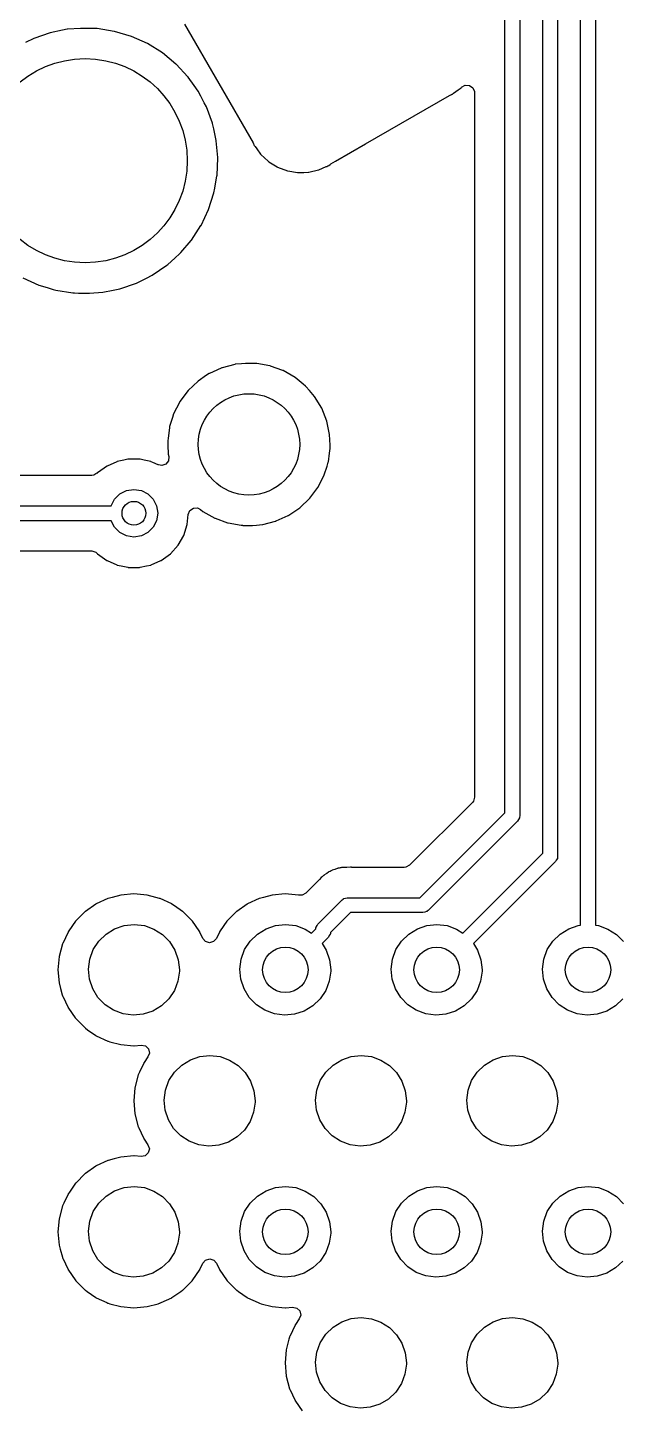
# Model space of a CAD drawing. Extents: x 189 to 319, y -167 to -61.
# Drawn here: x 240.79 to 250.68, y -129.33 to -106.14 of the extents above; entities that cross this region are included whole.
import ezdxf

# ---------------------------------------------------------------- set-up
doc = ezdxf.new("R2010")
doc.units = 0
doc.layers.add('BLACK', color=7, linetype='CONTINUOUS')

msp = doc.modelspace()

# ---------------------------------------------------------------- linework, layer by layer
at = {"layer": 'BLACK', "linetype": 'CONTINUOUS'}
for p, q in [((250.065, -121.218), (250.065, -83.2263)), ((250.315, -83.1745), (250.315, -121.218)), ((249.68, -85.0795), (249.68, -120.061)), ((249.43, -120.009), (249.43, -85.1313)), ((248.795, -119.328), (248.795, -87.0363)), ((249.045, -86.9845), (249.045, -119.38)), ((241.369, -106.189), (241.166, -106.23)), ((241.451, -106.172), (241.369, -106.189)), ((241.455, -106.172), (241.451, -106.172)), ((241.451, -106.172), (241.451, -106.172)), ((241.675, -106.157), (241.455, -106.172)), ((241.86, -106.157), (241.675, -106.157)), ((241.861, -106.157), (241.86, -106.157)), ((241.927, -106.16), (241.861, -106.157)), ((241.861, -106.157), (241.861, -106.157)), ((241.952, -106.161), (241.927, -106.16)), ((241.955, -106.162), (241.952, -106.161)), ((242.239, -106.207), (241.955, -106.162)), ((241.955, -106.162), (241.955, -106.162)), ((243.417, -106.084), (244.568, -108.077)), ((240.887, -106.326), (240.752, -106.393)), ((241.166, -106.23), (240.887, -106.326)), ((242.244, -106.207), (242.239, -106.207)), ((242.239, -106.207), (242.239, -106.207)), ((242.527, -106.292), (242.244, -106.207)), ((242.796, -106.413), (242.527, -106.292)), ((243.047, -106.568), (242.796, -106.413)), ((243.275, -106.756), (243.047, -106.568)), ((243.278, -106.759), (243.275, -106.756)), ((243.474, -106.969), (243.278, -106.759)), ((243.477, -106.972), (243.474, -106.969)), ((243.474, -106.969), (243.474, -106.969)), ((243.479, -106.975), (243.477, -106.972)), ((243.578, -107.114), (243.479, -106.975)), ((243.479, -106.975), (243.479, -106.975)), ((243.648, -107.213), (243.578, -107.114)), ((248.069, -107.147), (248.13, -107.111)), ((248.13, -107.111), (248.201, -107.114)), ((248.201, -107.114), (248.259, -107.155)), ((243.692, -107.297), (243.648, -107.213)), ((243.75, -107.407), (243.692, -107.297)), ((246.458, -108.096), (247.867, -107.282)), ((247.867, -107.282), (247.886, -107.273)), ((247.886, -107.273), (247.901, -107.268)), ((247.901, -107.268), (247.905, -107.266)), ((247.901, -107.268), (247.901, -107.268)), ((247.905, -107.266), (247.909, -107.264)), ((247.909, -107.264), (247.912, -107.262)), ((247.909, -107.264), (247.909, -107.264)), ((247.912, -107.262), (247.916, -107.26)), ((247.912, -107.262), (247.912, -107.262)), ((247.916, -107.26), (247.929, -107.25)), ((247.929, -107.25), (247.933, -107.247)), ((247.933, -107.247), (248.013, -107.19)), ((248.013, -107.19), (248.061, -107.155)), ((248.061, -107.155), (248.069, -107.147)), ((248.259, -107.155), (248.286, -107.22)), ((248.286, -107.22), (248.286, -107.233)), ((248.286, -107.233), (248.286, -119.065)), ((243.785, -107.474), (243.75, -107.407)), ((243.887, -107.751), (243.785, -107.474)), ((243.888, -107.755), (243.887, -107.751)), ((243.908, -107.845), (243.888, -107.755)), ((243.888, -107.755), (243.888, -107.755)), ((243.952, -108.039), (243.908, -107.845)), ((243.952, -108.043), (243.952, -108.039)), ((243.977, -108.323), (243.952, -108.043)), ((244.568, -108.077), (244.577, -108.096)), ((244.577, -108.096), (244.582, -108.11)), ((244.582, -108.11), (244.582, -108.11)), ((244.582, -108.11), (244.584, -108.115)), ((244.584, -108.115), (244.59, -108.126)), ((244.59, -108.126), (244.593, -108.13)), ((244.593, -108.13), (244.593, -108.13)), ((244.593, -108.13), (244.6, -108.138)), ((244.6, -108.138), (244.603, -108.143)), ((244.603, -108.143), (244.63, -108.181)), ((244.63, -108.181), (244.695, -108.271)), ((244.695, -108.271), (244.7, -108.275)), ((244.7, -108.275), (244.7, -108.275)), ((244.7, -108.275), (244.821, -108.389)), ((245.951, -108.389), (246.458, -108.096)), ((243.964, -108.62), (243.977, -108.338)), ((243.977, -108.333), (243.977, -108.323)), ((243.977, -108.338), (243.977, -108.333)), ((243.977, -108.338), (243.977, -108.338)), ((244.821, -108.389), (244.826, -108.393)), ((244.826, -108.393), (244.831, -108.396)), ((244.831, -108.396), (244.831, -108.396)), ((244.831, -108.396), (244.972, -108.484)), ((244.972, -108.484), (244.972, -108.484)), ((244.972, -108.484), (244.978, -108.488)), ((244.978, -108.488), (245.145, -108.551)), ((245.674, -108.533), (245.797, -108.478)), ((245.797, -108.478), (245.805, -108.474)), ((245.805, -108.474), (245.822, -108.468)), ((245.822, -108.468), (245.827, -108.466)), ((245.822, -108.468), (245.822, -108.468)), ((245.827, -108.466), (245.838, -108.46)), ((245.838, -108.46), (245.86, -108.443)), ((245.86, -108.443), (245.874, -108.433)), ((245.874, -108.433), (245.951, -108.389)), ((243.926, -108.838), (243.963, -108.632)), ((243.963, -108.632), (243.964, -108.628)), ((243.963, -108.632), (243.963, -108.632)), ((243.964, -108.628), (243.964, -108.62)), ((245.145, -108.551), (245.151, -108.552)), ((245.151, -108.552), (245.151, -108.552)), ((245.151, -108.552), (245.315, -108.579)), ((245.315, -108.579), (245.315, -108.579)), ((245.315, -108.579), (245.321, -108.58)), ((245.321, -108.58), (245.328, -108.579)), ((245.328, -108.579), (245.418, -108.577)), ((245.328, -108.579), (245.328, -108.579)), ((245.418, -108.577), (245.5, -108.574)), ((245.5, -108.574), (245.506, -108.572)), ((245.506, -108.572), (245.668, -108.535)), ((245.668, -108.535), (245.674, -108.533)), ((245.668, -108.535), (245.668, -108.535)), ((243.822, -109.2), (243.912, -108.919)), ((243.912, -108.919), (243.926, -108.838)), ((243.695, -109.467), (243.822, -109.2)), ((243.536, -109.711), (243.693, -109.47)), ((243.693, -109.47), (243.695, -109.467)), ((243.693, -109.47), (243.693, -109.47)), ((243.357, -109.922), (243.531, -109.718)), ((243.531, -109.718), (243.534, -109.715)), ((243.531, -109.718), (243.531, -109.718)), ((243.534, -109.715), (243.536, -109.711)), ((243.536, -109.711), (243.536, -109.711)), ((243.122, -110.136), (243.139, -110.12)), ((243.139, -110.12), (243.254, -110.017)), ((243.254, -110.017), (243.342, -109.939)), ((243.342, -109.939), (243.357, -109.922)), ((240.704, -110.347), (240.973, -110.468)), ((242.613, -110.434), (242.783, -110.349)), ((242.783, -110.349), (242.874, -110.304)), ((242.874, -110.304), (242.877, -110.302)), ((242.874, -110.304), (242.874, -110.304)), ((242.877, -110.302), (243.122, -110.136)), ((240.973, -110.468), (241.114, -110.51)), ((241.114, -110.51), (241.214, -110.54)), ((241.214, -110.54), (241.256, -110.553)), ((241.256, -110.553), (241.261, -110.553)), ((241.261, -110.553), (241.261, -110.553)), ((241.261, -110.553), (241.545, -110.598)), ((241.825, -110.603), (242.045, -110.588)), ((242.045, -110.588), (242.049, -110.588)), ((242.049, -110.588), (242.222, -110.553)), ((242.049, -110.588), (242.049, -110.588)), ((242.222, -110.553), (242.334, -110.53)), ((242.334, -110.53), (242.613, -110.434)), ((241.545, -110.598), (241.545, -110.598)), ((241.545, -110.598), (241.548, -110.599)), ((241.548, -110.599), (241.573, -110.6)), ((241.573, -110.6), (241.639, -110.603)), ((241.639, -110.603), (241.639, -110.603)), ((241.639, -110.603), (241.64, -110.603)), ((241.64, -110.603), (241.825, -110.603)), ((243.79, -111.982), (243.645, -112.08)), ((243.832, -111.954), (243.79, -111.982)), ((243.836, -111.951), (243.832, -111.954)), ((243.832, -111.954), (243.832, -111.954)), ((243.962, -111.895), (243.836, -111.951)), ((244.042, -111.858), (243.962, -111.895)), ((244.047, -111.856), (244.042, -111.858)), ((244.042, -111.858), (244.042, -111.858)), ((244.052, -111.855), (244.047, -111.856)), ((244.265, -111.8), (244.052, -111.855)), ((244.052, -111.855), (244.052, -111.855)), ((244.27, -111.798), (244.265, -111.8)), ((244.265, -111.8), (244.265, -111.8)), ((244.275, -111.798), (244.27, -111.798)), ((244.375, -111.789), (244.275, -111.798)), ((244.275, -111.798), (244.275, -111.798)), ((244.442, -111.784), (244.375, -111.789)), ((244.604, -111.784), (244.442, -111.784)), ((244.606, -111.784), (244.604, -111.784)), ((244.611, -111.784), (244.606, -111.784)), ((244.606, -111.784), (244.606, -111.784)), ((244.628, -111.785), (244.611, -111.784)), ((244.632, -111.786), (244.628, -111.785)), ((244.85, -111.825), (244.632, -111.786)), ((244.632, -111.786), (244.632, -111.786)), ((244.855, -111.826), (244.85, -111.825)), ((244.85, -111.825), (244.85, -111.825)), ((244.86, -111.828), (244.855, -111.826)), ((245.067, -111.903), (244.86, -111.828)), ((244.86, -111.828), (244.86, -111.828)), ((245.072, -111.905), (245.067, -111.903)), ((245.067, -111.903), (245.067, -111.903)), ((245.273, -112.019), (245.072, -111.905)), ((243.645, -112.08), (243.478, -112.239)), ((245.277, -112.022), (245.273, -112.019)), ((245.409, -112.13), (245.277, -112.022)), ((245.277, -112.022), (245.277, -112.022)), ((245.451, -112.165), (245.409, -112.13)), ((245.455, -112.169), (245.451, -112.165)), ((245.515, -112.239), (245.455, -112.169)), ((245.455, -112.169), (245.455, -112.169)), ((243.338, -112.429), (243.283, -112.537)), ((243.34, -112.424), (243.338, -112.429)), ((243.478, -112.239), (243.34, -112.424)), ((245.602, -112.339), (245.515, -112.239)), ((245.722, -112.537), (245.602, -112.339)), ((243.236, -112.63), (243.216, -112.693)), ((243.283, -112.537), (243.236, -112.63)), ((245.807, -112.751), (245.722, -112.537)), ((243.166, -112.859), (243.142, -113.042)), ((243.168, -112.85), (243.166, -112.859)), ((243.169, -112.845), (243.168, -112.85)), ((243.216, -112.693), (243.169, -112.845)), ((243.169, -112.845), (243.169, -112.845)), ((245.854, -112.977), (245.807, -112.751)), ((243.142, -113.042), (243.137, -113.079)), ((243.137, -113.079), (243.137, -113.084)), ((243.137, -113.084), (243.137, -113.084)), ((243.137, -113.084), (243.14, -113.158)), ((245.857, -113.066), (245.854, -112.977)), ((245.861, -113.157), (245.857, -113.066)), ((243.14, -113.158), (243.146, -113.309)), ((243.146, -113.309), (243.154, -113.347)), ((243.154, -113.347), (243.148, -113.417)), ((245.832, -113.436), (245.852, -113.291)), ((245.852, -113.291), (245.862, -113.213)), ((245.863, -113.207), (245.861, -113.157)), ((245.862, -113.213), (245.863, -113.207)), ((245.862, -113.213), (245.862, -113.213)), ((242.07, -113.54), (241.959, -113.621)), ((242.108, -113.513), (242.07, -113.54)), ((242.113, -113.509), (242.108, -113.513)), ((242.108, -113.513), (242.108, -113.513)), ((242.119, -113.506), (242.113, -113.509)), ((242.282, -113.434), (242.119, -113.506)), ((242.119, -113.506), (242.119, -113.506)), ((242.288, -113.431), (242.282, -113.434)), ((242.282, -113.434), (242.282, -113.434)), ((242.401, -113.407), (242.288, -113.431)), ((242.468, -113.393), (242.401, -113.407)), ((242.475, -113.391), (242.468, -113.393)), ((242.468, -113.393), (242.468, -113.393)), ((242.665, -113.391), (242.475, -113.391)), ((242.672, -113.393), (242.665, -113.391)), ((242.739, -113.407), (242.672, -113.393)), ((242.672, -113.393), (242.672, -113.393)), ((242.852, -113.431), (242.739, -113.407)), ((242.858, -113.434), (242.852, -113.431)), ((242.886, -113.446), (242.858, -113.434)), ((242.858, -113.434), (242.858, -113.434)), ((242.977, -113.487), (242.886, -113.446)), ((242.979, -113.488), (242.977, -113.487)), ((243.038, -113.498), (242.979, -113.488)), ((243.105, -113.474), (243.038, -113.498)), ((243.148, -113.417), (243.105, -113.474)), ((245.764, -113.656), (245.81, -113.509)), ((245.81, -113.509), (245.831, -113.441)), ((245.831, -113.441), (245.832, -113.436)), ((245.831, -113.441), (245.831, -113.441)), ((241.862, -113.666), (236.293, -113.666)), ((241.895, -113.662), (241.862, -113.666)), ((241.948, -113.629), (241.895, -113.662)), ((241.949, -113.63), (241.948, -113.629)), ((241.954, -113.626), (241.949, -113.63)), ((241.959, -113.621), (241.954, -113.626)), ((245.66, -113.862), (245.714, -113.754)), ((245.714, -113.754), (245.762, -113.661)), ((245.762, -113.661), (245.764, -113.656)), ((245.762, -113.661), (245.762, -113.661)), ((242.19, -114.175), (242.246, -114.065)), ((242.246, -114.065), (242.335, -113.976)), ((242.335, -113.976), (242.446, -113.92)), ((242.446, -113.92), (242.57, -113.9)), ((242.57, -113.9), (242.694, -113.92)), ((242.694, -113.92), (242.805, -113.976)), ((242.805, -113.976), (242.894, -114.065)), ((242.894, -114.065), (242.95, -114.176)), ((245.355, -114.206), (245.522, -114.047)), ((245.522, -114.047), (245.605, -113.935)), ((245.605, -113.935), (245.656, -113.866)), ((245.656, -113.866), (245.66, -113.862)), ((245.656, -113.866), (245.656, -113.866)), ((235.965, -114.175), (242.19, -114.175)), ((242.95, -114.176), (242.97, -114.3)), ((242.97, -114.3), (242.95, -114.424)), ((243.482, -114.319), (243.509, -114.253)), ((243.509, -114.253), (243.567, -114.212)), ((243.567, -114.212), (243.638, -114.21)), ((243.638, -114.21), (243.687, -114.234)), ((243.687, -114.234), (243.727, -114.268)), ((243.727, -114.268), (243.928, -114.382)), ((245.168, -114.332), (245.338, -114.218)), ((245.338, -114.218), (245.355, -114.206)), ((242.19, -114.425), (235.965, -114.425)), ((242.246, -114.535), (242.19, -114.425)), ((242.335, -114.624), (242.246, -114.535)), ((242.894, -114.535), (242.805, -114.624)), ((242.95, -114.424), (242.894, -114.535)), ((243.405, -114.672), (243.464, -114.49)), ((243.464, -114.49), (243.482, -114.319)), ((243.928, -114.382), (243.933, -114.383)), ((243.933, -114.383), (243.933, -114.383)), ((243.933, -114.383), (244.14, -114.459)), ((244.14, -114.459), (244.14, -114.459)), ((244.14, -114.459), (244.145, -114.46)), ((244.145, -114.46), (244.15, -114.461)), ((244.15, -114.461), (244.15, -114.461)), ((244.15, -114.461), (244.368, -114.501)), ((244.368, -114.501), (244.368, -114.501)), ((244.368, -114.501), (244.372, -114.501)), ((244.372, -114.501), (244.389, -114.502)), ((244.389, -114.502), (244.394, -114.502)), ((244.394, -114.502), (244.394, -114.502)), ((244.394, -114.502), (244.396, -114.503)), ((244.396, -114.503), (244.558, -114.503)), ((244.558, -114.503), (244.625, -114.497)), ((244.625, -114.497), (244.725, -114.488)), ((244.725, -114.488), (244.725, -114.488)), ((244.725, -114.488), (244.73, -114.488)), ((244.73, -114.488), (244.735, -114.487)), ((244.735, -114.487), (244.948, -114.431)), ((244.735, -114.487), (244.735, -114.487)), ((244.948, -114.431), (244.953, -114.43)), ((244.948, -114.431), (244.948, -114.431)), ((244.953, -114.43), (244.958, -114.428)), ((244.958, -114.428), (245.159, -114.337)), ((244.958, -114.428), (244.958, -114.428)), ((245.159, -114.337), (245.164, -114.335)), ((245.164, -114.335), (245.168, -114.332)), ((245.168, -114.332), (245.168, -114.332)), ((242.446, -114.68), (242.335, -114.624)), ((242.57, -114.7), (242.446, -114.68)), ((242.694, -114.68), (242.57, -114.7)), ((242.805, -114.624), (242.694, -114.68)), ((243.309, -114.837), (243.405, -114.672)), ((236.293, -114.933), (241.862, -114.933)), ((241.862, -114.933), (241.93, -114.954)), ((241.93, -114.954), (241.949, -114.97)), ((241.949, -114.97), (241.949, -114.97)), ((241.949, -114.97), (241.954, -114.974)), ((241.954, -114.974), (241.959, -114.979)), ((241.959, -114.979), (242.113, -115.091)), ((243.027, -115.091), (243.181, -114.979)), ((243.181, -114.979), (243.309, -114.837)), ((242.113, -115.091), (242.119, -115.094)), ((242.119, -115.094), (242.119, -115.094)), ((242.119, -115.094), (242.282, -115.166)), ((242.282, -115.166), (242.288, -115.169)), ((242.288, -115.169), (242.358, -115.184)), ((242.358, -115.184), (242.468, -115.207)), ((242.468, -115.207), (242.468, -115.207)), ((242.468, -115.207), (242.475, -115.209)), ((242.475, -115.209), (242.665, -115.209)), ((242.665, -115.209), (242.672, -115.207)), ((242.672, -115.207), (242.782, -115.184)), ((242.672, -115.207), (242.672, -115.207)), ((242.782, -115.184), (242.852, -115.169)), ((242.852, -115.169), (242.858, -115.166)), ((242.858, -115.166), (243.021, -115.094)), ((243.021, -115.094), (243.027, -115.091)), ((243.021, -115.094), (243.021, -115.094)), ((248.25, -119.155), (247.195, -120.209)), ((248.266, -119.134), (248.25, -119.155)), ((248.286, -119.065), (248.266, -119.134)), ((247.369, -120.755), (248.795, -119.328)), ((249.042, -119.407), (249.041, -119.409)), ((249.045, -119.38), (249.042, -119.402)), ((249.042, -119.402), (249.042, -119.407)), ((249.008, -119.468), (247.509, -120.968)), ((249.023, -119.441), (249.008, -119.468)), ((249.04, -119.416), (249.023, -119.441)), ((249.041, -119.409), (249.04, -119.416)), ((248.091, -121.349), (249.43, -120.009)), ((249.675, -120.097), (249.658, -120.122)), ((249.676, -120.09), (249.675, -120.097)), ((249.677, -120.088), (249.676, -120.09)), ((249.68, -120.061), (249.677, -120.083)), ((249.677, -120.083), (249.677, -120.088)), ((245.836, -120.325), (245.807, -120.346)), ((245.843, -120.32), (245.836, -120.325)), ((245.836, -120.325), (245.836, -120.325)), ((245.862, -120.313), (245.843, -120.32)), ((245.879, -120.304), (245.862, -120.313)), ((245.89, -120.298), (245.879, -120.304)), ((245.897, -120.293), (245.89, -120.298)), ((245.939, -120.281), (245.897, -120.293)), ((245.951, -120.277), (245.939, -120.281)), ((245.984, -120.264), (245.951, -120.277)), ((245.992, -120.261), (245.984, -120.264)), ((245.984, -120.264), (245.984, -120.264)), ((246.012, -120.259), (245.992, -120.261)), ((246.031, -120.254), (246.012, -120.259)), ((246.043, -120.251), (246.031, -120.254)), ((246.051, -120.249), (246.043, -120.251)), ((246.043, -120.251), (246.043, -120.251)), ((246.095, -120.247), (246.051, -120.249)), ((246.107, -120.247), (246.095, -120.247)), ((246.111, -120.246), (246.107, -120.247)), ((246.139, -120.246), (246.111, -120.246)), ((246.142, -120.246), (246.139, -120.246)), ((246.203, -120.244), (246.142, -120.246)), ((246.211, -120.244), (246.203, -120.244)), ((246.203, -120.244), (246.203, -120.244)), ((246.218, -120.245), (246.211, -120.244)), ((246.229, -120.246), (246.218, -120.245)), ((247.106, -120.246), (246.229, -120.246)), ((247.133, -120.243), (247.106, -120.246)), ((247.195, -120.209), (247.133, -120.243)), ((249.643, -120.149), (248.268, -121.525)), ((249.658, -120.122), (249.643, -120.149)), ((245.677, -120.457), (245.456, -120.678)), ((245.685, -120.448), (245.677, -120.457)), ((245.713, -120.414), (245.685, -120.448)), ((245.73, -120.402), (245.713, -120.414)), ((245.745, -120.389), (245.73, -120.402)), ((245.754, -120.381), (245.745, -120.389)), ((245.759, -120.375), (245.754, -120.381)), ((245.797, -120.352), (245.759, -120.375)), ((245.807, -120.346), (245.797, -120.352)), ((242.129, -120.77), (241.937, -120.859)), ((242.134, -120.768), (242.129, -120.77)), ((242.129, -120.77), (242.129, -120.77)), ((242.139, -120.766), (242.134, -120.768)), ((242.205, -120.749), (242.139, -120.766)), ((242.139, -120.766), (242.139, -120.766)), ((242.349, -120.71), (242.205, -120.749)), ((242.57, -120.691), (242.349, -120.71)), ((242.791, -120.71), (242.57, -120.691)), ((242.935, -120.749), (242.791, -120.71)), ((243.001, -120.766), (242.935, -120.749)), ((243.006, -120.768), (243.001, -120.766)), ((243.001, -120.766), (243.001, -120.766)), ((243.011, -120.77), (243.006, -120.768)), ((243.203, -120.859), (243.011, -120.77)), ((243.011, -120.77), (243.011, -120.77)), ((244.669, -120.77), (244.477, -120.859)), ((244.674, -120.768), (244.669, -120.77)), ((244.669, -120.77), (244.669, -120.77)), ((244.679, -120.766), (244.674, -120.768)), ((244.745, -120.749), (244.679, -120.766)), ((244.679, -120.766), (244.679, -120.766)), ((244.889, -120.71), (244.745, -120.749)), ((245.11, -120.691), (244.889, -120.71)), ((245.331, -120.71), (245.11, -120.691)), ((245.337, -120.711), (245.331, -120.71)), ((245.342, -120.712), (245.337, -120.711)), ((245.394, -120.712), (245.342, -120.711)), ((245.342, -120.711), (245.342, -120.712)), ((245.456, -120.678), (245.394, -120.712)), ((245.657, -121.197), (246.062, -120.791)), ((246.062, -120.791), (246.08, -120.778)), ((246.08, -120.778), (246.083, -120.774)), ((246.083, -120.774), (246.086, -120.774)), ((246.086, -120.774), (246.091, -120.77)), ((246.091, -120.77), (246.121, -120.763)), ((246.121, -120.763), (246.15, -120.755)), ((246.15, -120.755), (247.369, -120.755)), ((241.75, -120.989), (241.593, -121.146)), ((241.755, -120.986), (241.75, -120.989)), ((241.928, -120.865), (241.755, -120.986)), ((241.755, -120.986), (241.755, -120.986)), ((241.932, -120.862), (241.928, -120.865)), ((241.928, -120.865), (241.928, -120.865)), ((241.937, -120.859), (241.932, -120.862)), ((241.937, -120.859), (241.937, -120.859)), ((243.208, -120.862), (243.203, -120.859)), ((243.203, -120.859), (243.203, -120.859)), ((243.251, -120.892), (243.208, -120.862)), ((243.385, -120.986), (243.251, -120.892)), ((243.39, -120.989), (243.385, -120.986)), ((243.385, -120.986), (243.385, -120.986)), ((243.547, -121.146), (243.39, -120.989)), ((244.29, -120.989), (244.133, -121.146)), ((244.295, -120.986), (244.29, -120.989)), ((244.468, -120.865), (244.295, -120.986)), ((244.295, -120.986), (244.295, -120.986)), ((244.472, -120.862), (244.468, -120.865)), ((244.468, -120.865), (244.468, -120.865)), ((244.477, -120.859), (244.472, -120.862)), ((244.477, -120.859), (244.477, -120.859)), ((246.202, -121.005), (245.869, -121.338)), ((247.42, -121.005), (246.202, -121.005)), ((247.45, -120.996), (247.42, -121.005)), ((247.48, -120.989), (247.45, -120.996)), ((247.485, -120.985), (247.48, -120.989)), ((247.488, -120.985), (247.485, -120.985)), ((247.491, -120.981), (247.488, -120.985)), ((247.509, -120.968), (247.491, -120.981)), ((241.59, -121.151), (241.477, -121.312)), ((241.593, -121.146), (241.59, -121.151)), ((241.59, -121.151), (241.59, -121.151)), ((242.246, -121.277), (242.406, -121.222)), ((242.406, -121.222), (242.575, -121.204)), ((242.575, -121.204), (242.744, -121.224)), ((242.744, -121.224), (242.904, -121.281)), ((243.55, -121.151), (243.547, -121.146)), ((243.663, -121.312), (243.55, -121.151)), ((243.55, -121.151), (243.55, -121.151)), ((244.13, -121.151), (244.017, -121.312)), ((244.133, -121.146), (244.13, -121.151)), ((244.13, -121.151), (244.13, -121.151)), ((244.786, -121.277), (244.946, -121.222)), ((244.946, -121.222), (245.115, -121.204)), ((245.115, -121.204), (245.284, -121.224)), ((245.284, -121.224), (245.444, -121.281)), ((245.623, -121.258), (245.624, -121.256)), ((245.623, -121.263), (245.623, -121.258)), ((245.624, -121.256), (245.625, -121.249)), ((245.625, -121.249), (245.642, -121.224)), ((245.642, -121.224), (245.657, -121.197)), ((247.326, -121.277), (247.486, -121.222)), ((247.486, -121.222), (247.655, -121.204)), ((247.655, -121.204), (247.824, -121.224)), ((247.824, -121.224), (247.984, -121.281)), ((249.866, -121.277), (250.026, -121.222)), ((250.026, -121.222), (250.065, -121.218)), ((250.315, -121.218), (250.364, -121.224)), ((250.364, -121.224), (250.524, -121.281)), ((241.463, -121.333), (241.375, -121.523)), ((241.466, -121.328), (241.463, -121.333)), ((241.463, -121.333), (241.463, -121.333)), ((241.477, -121.312), (241.466, -121.328)), ((241.887, -121.627), (241.979, -121.484)), ((241.979, -121.484), (242.101, -121.366)), ((242.101, -121.366), (242.246, -121.277)), ((242.904, -121.281), (243.047, -121.372)), ((243.047, -121.372), (243.167, -121.493)), ((243.167, -121.493), (243.257, -121.637)), ((243.674, -121.328), (243.663, -121.312)), ((243.677, -121.333), (243.674, -121.328)), ((243.726, -121.438), (243.677, -121.333)), ((243.677, -121.333), (243.677, -121.333)), ((243.771, -121.491), (243.726, -121.438)), ((243.839, -121.511), (243.771, -121.491)), ((243.907, -121.492), (243.839, -121.511)), ((243.954, -121.438), (243.907, -121.492)), ((244.003, -121.333), (243.954, -121.438)), ((244.006, -121.328), (244.003, -121.333)), ((244.003, -121.333), (244.003, -121.333)), ((244.017, -121.312), (244.006, -121.328)), ((244.427, -121.627), (244.519, -121.484)), ((244.519, -121.484), (244.641, -121.366)), ((244.641, -121.366), (244.786, -121.277)), ((245.444, -121.281), (245.551, -121.349)), ((245.551, -121.349), (245.621, -121.278)), ((245.621, -121.278), (245.623, -121.263)), ((245.833, -121.419), (245.728, -121.525)), ((245.848, -121.392), (245.833, -121.419)), ((245.865, -121.367), (245.848, -121.392)), ((245.866, -121.36), (245.865, -121.367)), ((245.867, -121.358), (245.866, -121.36)), ((245.869, -121.338), (245.867, -121.353)), ((245.867, -121.353), (245.867, -121.358)), ((246.967, -121.627), (247.059, -121.484)), ((247.059, -121.484), (247.181, -121.366)), ((247.181, -121.366), (247.326, -121.277)), ((247.984, -121.281), (248.091, -121.349)), ((249.507, -121.627), (249.599, -121.484)), ((249.599, -121.484), (249.721, -121.366)), ((249.721, -121.366), (249.866, -121.277)), ((250.524, -121.281), (250.667, -121.372)), ((250.667, -121.372), (250.787, -121.493)), ((241.372, -121.53), (241.314, -121.745)), ((241.375, -121.523), (241.372, -121.53)), ((241.829, -121.787), (241.887, -121.627)), ((243.257, -121.637), (243.313, -121.797)), ((244.369, -121.787), (244.427, -121.627)), ((245.728, -121.525), (245.797, -121.637)), ((245.797, -121.637), (245.853, -121.797)), ((246.909, -121.787), (246.967, -121.627)), ((248.268, -121.525), (248.337, -121.637)), ((248.337, -121.637), (248.393, -121.797)), ((249.449, -121.787), (249.507, -121.627)), ((241.314, -121.745), (241.295, -121.966)), ((241.808, -121.955), (241.829, -121.787)), ((241.825, -122.124), (241.808, -121.955)), ((243.313, -121.797), (243.332, -121.966)), ((244.348, -121.955), (244.369, -121.787)), ((244.365, -122.124), (244.348, -121.955)), ((245.853, -121.797), (245.872, -121.966)), ((246.888, -121.955), (246.909, -121.787)), ((246.905, -122.124), (246.888, -121.955)), ((248.393, -121.797), (248.412, -121.966)), ((249.428, -121.955), (249.449, -121.787)), ((249.445, -122.124), (249.428, -121.955)), ((241.295, -121.966), (241.314, -122.187)), ((241.314, -122.187), (241.339, -122.281)), ((241.878, -122.286), (241.825, -122.124)), ((243.308, -122.156), (243.248, -122.314)), ((243.332, -121.987), (243.308, -122.156)), ((243.332, -121.966), (243.332, -121.987)), ((244.418, -122.286), (244.365, -122.124)), ((245.848, -122.156), (245.788, -122.314)), ((245.872, -121.987), (245.848, -122.156)), ((245.872, -121.966), (245.872, -121.987)), ((246.958, -122.286), (246.905, -122.124)), ((248.388, -122.156), (248.328, -122.314)), ((248.412, -121.987), (248.388, -122.156)), ((248.412, -121.966), (248.412, -121.987)), ((249.498, -122.286), (249.445, -122.124)), ((241.339, -122.281), (241.367, -122.385)), ((241.367, -122.385), (241.372, -122.402)), ((241.372, -122.402), (241.374, -122.407)), ((241.374, -122.407), (241.374, -122.407)), ((241.374, -122.407), (241.463, -122.599)), ((241.966, -122.431), (241.878, -122.286)), ((243.248, -122.314), (243.154, -122.456)), ((244.506, -122.431), (244.418, -122.286)), ((245.788, -122.314), (245.694, -122.456)), ((247.046, -122.431), (246.958, -122.286)), ((248.328, -122.314), (248.234, -122.456)), ((249.586, -122.431), (249.498, -122.286)), ((241.463, -122.599), (241.463, -122.599)), ((241.463, -122.599), (241.466, -122.604)), ((241.466, -122.604), (241.469, -122.608)), ((241.469, -122.608), (241.469, -122.608)), ((241.469, -122.608), (241.582, -122.771)), ((242.084, -122.553), (241.966, -122.431)), ((242.226, -122.646), (242.084, -122.553)), ((242.386, -122.705), (242.226, -122.646)), ((243.031, -122.573), (242.885, -122.66)), ((243.154, -122.456), (243.031, -122.573)), ((244.624, -122.553), (244.506, -122.431)), ((244.766, -122.646), (244.624, -122.553)), ((244.926, -122.705), (244.766, -122.646)), ((245.571, -122.573), (245.425, -122.66)), ((245.694, -122.456), (245.571, -122.573)), ((247.164, -122.553), (247.046, -122.431)), ((247.306, -122.646), (247.164, -122.553)), ((247.466, -122.705), (247.306, -122.646)), ((248.111, -122.573), (247.965, -122.66)), ((248.234, -122.456), (248.111, -122.573)), ((249.704, -122.553), (249.586, -122.431)), ((249.846, -122.646), (249.704, -122.553)), ((250.006, -122.705), (249.846, -122.646)), ((250.651, -122.573), (250.505, -122.66)), ((250.774, -122.456), (250.651, -122.573)), ((241.582, -122.771), (241.593, -122.786)), ((241.593, -122.786), (241.75, -122.943)), ((242.554, -122.728), (242.386, -122.705)), ((242.723, -122.712), (242.554, -122.728)), ((242.885, -122.66), (242.723, -122.712)), ((245.094, -122.728), (244.926, -122.705)), ((245.263, -122.712), (245.094, -122.728)), ((245.425, -122.66), (245.263, -122.712)), ((247.634, -122.728), (247.466, -122.705)), ((247.803, -122.712), (247.634, -122.728)), ((247.965, -122.66), (247.803, -122.712)), ((250.174, -122.728), (250.006, -122.705)), ((250.343, -122.712), (250.174, -122.728)), ((250.505, -122.66), (250.343, -122.712)), ((241.75, -122.943), (241.755, -122.946)), ((241.755, -122.946), (241.755, -122.946)), ((241.755, -122.946), (241.792, -122.972)), ((241.792, -122.972), (241.932, -123.071)), ((241.932, -123.071), (241.937, -123.073)), ((241.937, -123.073), (241.937, -123.073)), ((241.937, -123.073), (242.129, -123.162)), ((242.129, -123.162), (242.134, -123.164)), ((242.134, -123.164), (242.139, -123.166)), ((242.139, -123.166), (242.139, -123.166)), ((242.139, -123.166), (242.165, -123.173)), ((242.165, -123.173), (242.349, -123.222)), ((242.349, -123.222), (242.57, -123.241)), ((242.57, -123.241), (242.575, -123.241)), ((242.575, -123.241), (242.691, -123.231)), ((242.691, -123.231), (242.761, -123.245)), ((242.761, -123.245), (242.812, -123.294)), ((242.812, -123.294), (242.828, -123.363)), ((242.733, -123.533), (242.662, -123.686)), ((242.736, -123.528), (242.733, -123.533)), ((242.733, -123.533), (242.733, -123.533)), ((242.739, -123.524), (242.736, -123.528)), ((242.805, -123.429), (242.739, -123.524)), ((242.739, -123.524), (242.739, -123.524)), ((242.828, -123.363), (242.805, -123.429)), ((243.249, -123.684), (243.371, -123.566)), ((243.371, -123.566), (243.516, -123.477)), ((243.516, -123.477), (243.676, -123.422)), ((243.676, -123.422), (243.845, -123.404)), ((243.845, -123.404), (244.014, -123.424)), ((244.014, -123.424), (244.174, -123.481)), ((244.174, -123.481), (244.317, -123.572)), ((244.317, -123.572), (244.437, -123.693)), ((245.789, -123.684), (245.911, -123.566)), ((245.911, -123.566), (246.056, -123.477)), ((246.056, -123.477), (246.216, -123.422)), ((246.216, -123.422), (246.385, -123.404)), ((246.385, -123.404), (246.554, -123.424)), ((246.554, -123.424), (246.714, -123.481)), ((246.714, -123.481), (246.857, -123.572)), ((246.857, -123.572), (246.977, -123.693)), ((248.329, -123.684), (248.451, -123.566)), ((248.451, -123.566), (248.596, -123.477)), ((248.596, -123.477), (248.756, -123.422)), ((248.756, -123.422), (248.925, -123.404)), ((248.925, -123.404), (249.094, -123.424)), ((249.094, -123.424), (249.254, -123.481)), ((249.254, -123.481), (249.397, -123.572)), ((249.397, -123.572), (249.517, -123.693)), ((242.642, -123.73), (242.584, -123.945)), ((242.662, -123.686), (242.642, -123.73)), ((243.157, -123.827), (243.249, -123.684)), ((244.437, -123.693), (244.527, -123.837)), ((245.697, -123.827), (245.789, -123.684)), ((246.977, -123.693), (247.067, -123.837)), ((248.237, -123.827), (248.329, -123.684)), ((249.517, -123.693), (249.607, -123.837)), ((242.584, -123.945), (242.565, -124.166)), ((243.078, -124.155), (243.099, -123.987)), ((243.099, -123.987), (243.157, -123.827)), ((244.527, -123.837), (244.583, -123.997)), ((244.583, -123.997), (244.602, -124.166)), ((245.618, -124.155), (245.639, -123.987)), ((245.639, -123.987), (245.697, -123.827)), ((247.067, -123.837), (247.123, -123.997)), ((247.123, -123.997), (247.142, -124.166)), ((248.158, -124.155), (248.179, -123.987)), ((248.179, -123.987), (248.237, -123.827)), ((249.607, -123.837), (249.663, -123.997)), ((249.663, -123.997), (249.682, -124.166)), ((242.565, -124.166), (242.584, -124.387)), ((243.095, -124.324), (243.078, -124.155)), ((244.602, -124.187), (244.578, -124.356)), ((244.602, -124.166), (244.602, -124.187)), ((245.635, -124.324), (245.618, -124.155)), ((247.142, -124.187), (247.118, -124.356)), ((247.142, -124.166), (247.142, -124.187)), ((248.175, -124.324), (248.158, -124.155)), ((249.682, -124.187), (249.658, -124.356)), ((249.682, -124.166), (249.682, -124.187)), ((242.584, -124.387), (242.642, -124.602)), ((243.148, -124.486), (243.095, -124.324)), ((243.236, -124.631), (243.148, -124.486)), ((244.578, -124.356), (244.518, -124.514)), ((245.688, -124.486), (245.635, -124.324)), ((245.776, -124.631), (245.688, -124.486)), ((247.118, -124.356), (247.058, -124.514)), ((248.228, -124.486), (248.175, -124.324)), ((248.316, -124.631), (248.228, -124.486)), ((249.658, -124.356), (249.598, -124.514)), ((242.642, -124.602), (242.644, -124.607)), ((242.644, -124.607), (242.644, -124.607)), ((242.644, -124.607), (242.733, -124.799)), ((243.354, -124.753), (243.236, -124.631)), ((244.424, -124.656), (244.301, -124.773)), ((244.518, -124.514), (244.424, -124.656)), ((245.894, -124.753), (245.776, -124.631)), ((246.964, -124.656), (246.841, -124.773)), ((247.058, -124.514), (246.964, -124.656)), ((248.434, -124.753), (248.316, -124.631)), ((249.504, -124.656), (249.381, -124.773)), ((249.598, -124.514), (249.504, -124.656)), ((242.733, -124.799), (242.733, -124.799)), ((242.733, -124.799), (242.736, -124.804)), ((242.736, -124.804), (242.739, -124.808)), ((242.739, -124.808), (242.739, -124.808)), ((242.739, -124.808), (242.805, -124.903)), ((242.805, -124.903), (242.828, -124.971)), ((242.828, -124.971), (242.811, -125.04)), ((243.496, -124.846), (243.354, -124.753)), ((243.656, -124.905), (243.496, -124.846)), ((243.824, -124.928), (243.656, -124.905)), ((243.993, -124.912), (243.824, -124.928)), ((244.155, -124.86), (243.993, -124.912)), ((244.301, -124.773), (244.155, -124.86)), ((246.036, -124.846), (245.894, -124.753)), ((246.196, -124.905), (246.036, -124.846)), ((246.364, -124.928), (246.196, -124.905)), ((246.533, -124.912), (246.364, -124.928)), ((246.695, -124.86), (246.533, -124.912)), ((246.841, -124.773), (246.695, -124.86)), ((248.576, -124.846), (248.434, -124.753)), ((248.736, -124.905), (248.576, -124.846)), ((248.904, -124.928), (248.736, -124.905)), ((249.073, -124.912), (248.904, -124.928)), ((249.235, -124.86), (249.073, -124.912)), ((249.381, -124.773), (249.235, -124.86)), ((242.129, -125.17), (241.937, -125.259)), ((242.134, -125.168), (242.129, -125.17)), ((242.129, -125.17), (242.129, -125.17)), ((242.139, -125.166), (242.134, -125.168)), ((242.239, -125.139), (242.139, -125.166)), ((242.139, -125.166), (242.139, -125.166)), ((242.349, -125.11), (242.239, -125.139)), ((242.57, -125.091), (242.349, -125.11)), ((242.575, -125.091), (242.57, -125.091)), ((242.691, -125.101), (242.575, -125.091)), ((242.759, -125.088), (242.691, -125.101)), ((242.811, -125.04), (242.759, -125.088)), ((241.75, -125.389), (241.593, -125.546)), ((241.755, -125.386), (241.75, -125.389)), ((241.928, -125.265), (241.755, -125.386)), ((241.755, -125.386), (241.755, -125.386)), ((241.932, -125.262), (241.928, -125.265)), ((241.928, -125.265), (241.928, -125.265)), ((241.937, -125.259), (241.932, -125.262)), ((241.937, -125.259), (241.937, -125.259)), ((241.59, -125.551), (241.475, -125.715)), ((241.593, -125.546), (241.59, -125.551)), ((241.59, -125.551), (241.59, -125.551)), ((242.246, -125.677), (242.406, -125.622)), ((242.406, -125.622), (242.575, -125.604)), ((242.575, -125.604), (242.744, -125.624)), ((242.744, -125.624), (242.904, -125.681)), ((244.786, -125.677), (244.946, -125.622)), ((244.946, -125.622), (245.115, -125.604)), ((245.115, -125.604), (245.284, -125.624)), ((245.284, -125.624), (245.444, -125.681)), ((247.326, -125.677), (247.486, -125.622)), ((247.486, -125.622), (247.655, -125.604)), ((247.655, -125.604), (247.824, -125.624)), ((247.824, -125.624), (247.984, -125.681)), ((249.866, -125.677), (250.026, -125.622)), ((250.026, -125.622), (250.195, -125.604)), ((250.195, -125.604), (250.364, -125.624)), ((250.364, -125.624), (250.524, -125.681)), ((241.394, -125.882), (241.372, -125.93)), ((241.463, -125.733), (241.394, -125.882)), ((241.466, -125.728), (241.463, -125.733)), ((241.463, -125.733), (241.463, -125.733)), ((241.475, -125.715), (241.466, -125.728)), ((241.887, -126.027), (241.979, -125.884)), ((241.979, -125.884), (242.101, -125.766)), ((242.101, -125.766), (242.246, -125.677)), ((242.904, -125.681), (243.047, -125.772)), ((243.047, -125.772), (243.167, -125.893)), ((243.167, -125.893), (243.257, -126.037)), ((244.427, -126.027), (244.519, -125.884)), ((244.519, -125.884), (244.641, -125.766)), ((244.641, -125.766), (244.786, -125.677)), ((245.444, -125.681), (245.587, -125.772)), ((245.587, -125.772), (245.707, -125.893)), ((245.707, -125.893), (245.797, -126.037)), ((246.967, -126.027), (247.059, -125.884)), ((247.059, -125.884), (247.181, -125.766)), ((247.181, -125.766), (247.326, -125.677)), ((247.984, -125.681), (248.127, -125.772)), ((248.127, -125.772), (248.247, -125.893)), ((248.247, -125.893), (248.337, -126.037)), ((249.507, -126.027), (249.599, -125.884)), ((249.599, -125.884), (249.721, -125.766)), ((249.721, -125.766), (249.866, -125.677)), ((250.524, -125.681), (250.667, -125.772)), ((250.667, -125.772), (250.787, -125.893)), ((241.372, -125.93), (241.314, -126.145)), ((241.829, -126.187), (241.887, -126.027)), ((243.257, -126.037), (243.313, -126.197)), ((244.369, -126.187), (244.427, -126.027)), ((245.797, -126.037), (245.853, -126.197)), ((246.909, -126.187), (246.967, -126.027)), ((248.337, -126.037), (248.393, -126.197)), ((249.449, -126.187), (249.507, -126.027)), ((241.314, -126.145), (241.295, -126.366)), ((241.808, -126.355), (241.829, -126.187)), ((241.825, -126.524), (241.808, -126.355)), ((243.313, -126.197), (243.332, -126.366)), ((244.348, -126.355), (244.369, -126.187)), ((244.365, -126.524), (244.348, -126.355)), ((245.853, -126.197), (245.872, -126.366)), ((246.888, -126.355), (246.909, -126.187)), ((246.905, -126.524), (246.888, -126.355)), ((248.393, -126.197), (248.412, -126.366)), ((249.428, -126.355), (249.449, -126.187)), ((249.445, -126.524), (249.428, -126.355)), ((241.295, -126.366), (241.314, -126.587)), ((241.314, -126.587), (241.332, -126.655)), ((241.878, -126.686), (241.825, -126.524)), ((243.308, -126.556), (243.248, -126.714)), ((243.332, -126.387), (243.308, -126.556)), ((243.332, -126.366), (243.332, -126.387)), ((244.418, -126.686), (244.365, -126.524)), ((245.848, -126.556), (245.788, -126.714)), ((245.872, -126.387), (245.848, -126.556)), ((245.872, -126.366), (245.872, -126.387)), ((246.958, -126.686), (246.905, -126.524)), ((248.388, -126.556), (248.328, -126.714)), ((248.412, -126.387), (248.388, -126.556)), ((248.412, -126.366), (248.412, -126.387)), ((249.498, -126.686), (249.445, -126.524)), ((241.332, -126.655), (241.369, -126.794)), ((241.369, -126.794), (241.372, -126.802)), ((241.372, -126.802), (241.374, -126.807)), ((241.374, -126.807), (241.374, -126.807)), ((241.374, -126.807), (241.463, -126.999)), ((241.966, -126.831), (241.878, -126.686)), ((243.248, -126.714), (243.154, -126.856)), ((243.773, -126.84), (243.841, -126.821)), ((243.841, -126.821), (243.909, -126.841)), ((244.506, -126.831), (244.418, -126.686)), ((245.788, -126.714), (245.694, -126.856)), ((247.046, -126.831), (246.958, -126.686)), ((248.328, -126.714), (248.234, -126.856)), ((249.586, -126.831), (249.498, -126.686)), ((241.463, -126.999), (241.463, -126.999)), ((241.463, -126.999), (241.466, -127.004)), ((241.466, -127.004), (241.469, -127.008)), ((241.469, -127.008), (241.469, -127.008)), ((241.469, -127.008), (241.584, -127.173)), ((242.084, -126.953), (241.966, -126.831)), ((242.226, -127.046), (242.084, -126.953)), ((242.386, -127.105), (242.226, -127.046)), ((243.031, -126.973), (242.885, -127.06)), ((243.154, -126.856), (243.031, -126.973)), ((243.556, -127.173), (243.671, -127.008)), ((243.671, -127.008), (243.674, -127.004)), ((243.671, -127.008), (243.671, -127.008)), ((243.674, -127.004), (243.677, -126.999)), ((243.677, -126.999), (243.726, -126.894)), ((243.677, -126.999), (243.677, -126.999)), ((243.726, -126.894), (243.773, -126.84)), ((243.909, -126.841), (243.954, -126.894)), ((243.954, -126.894), (244.003, -126.999)), ((244.003, -126.999), (244.003, -126.999)), ((244.003, -126.999), (244.006, -127.004)), ((244.006, -127.004), (244.009, -127.008)), ((244.009, -127.008), (244.009, -127.008)), ((244.009, -127.008), (244.124, -127.173)), ((244.624, -126.953), (244.506, -126.831)), ((244.766, -127.046), (244.624, -126.953)), ((244.926, -127.105), (244.766, -127.046)), ((245.571, -126.973), (245.425, -127.06)), ((245.694, -126.856), (245.571, -126.973)), ((247.164, -126.953), (247.046, -126.831)), ((247.306, -127.046), (247.164, -126.953)), ((247.466, -127.105), (247.306, -127.046)), ((248.111, -126.973), (247.965, -127.06)), ((248.234, -126.856), (248.111, -126.973)), ((249.704, -126.953), (249.586, -126.831)), ((249.846, -127.046), (249.704, -126.953)), ((250.006, -127.105), (249.846, -127.046)), ((250.651, -126.973), (250.505, -127.06)), ((250.774, -126.856), (250.651, -126.973)), ((241.584, -127.173), (241.593, -127.186)), ((241.593, -127.186), (241.75, -127.343)), ((242.554, -127.128), (242.386, -127.105)), ((242.723, -127.112), (242.554, -127.128)), ((242.885, -127.06), (242.723, -127.112)), ((243.39, -127.343), (243.547, -127.186)), ((243.547, -127.186), (243.556, -127.173)), ((244.124, -127.173), (244.133, -127.186)), ((244.133, -127.186), (244.29, -127.343)), ((245.094, -127.128), (244.926, -127.105)), ((245.263, -127.112), (245.094, -127.128)), ((245.425, -127.06), (245.263, -127.112)), ((247.634, -127.128), (247.466, -127.105)), ((247.803, -127.112), (247.634, -127.128)), ((247.965, -127.06), (247.803, -127.112)), ((250.174, -127.128), (250.006, -127.105)), ((250.343, -127.112), (250.174, -127.128)), ((250.505, -127.06), (250.343, -127.112)), ((241.75, -127.343), (241.755, -127.346)), ((241.755, -127.346), (241.755, -127.346)), ((241.755, -127.346), (241.785, -127.368)), ((241.785, -127.368), (241.932, -127.471)), ((241.932, -127.471), (241.937, -127.473)), ((241.937, -127.473), (241.937, -127.473)), ((241.937, -127.473), (242.113, -127.555)), ((243.027, -127.555), (243.203, -127.473)), ((243.203, -127.473), (243.208, -127.471)), ((243.203, -127.473), (243.203, -127.473)), ((243.208, -127.471), (243.355, -127.368)), ((243.355, -127.368), (243.385, -127.346)), ((243.385, -127.346), (243.39, -127.343)), ((243.385, -127.346), (243.385, -127.346)), ((244.29, -127.343), (244.295, -127.346)), ((244.295, -127.346), (244.295, -127.346)), ((244.295, -127.346), (244.325, -127.368)), ((244.325, -127.368), (244.472, -127.471)), ((244.472, -127.471), (244.477, -127.473)), ((244.477, -127.473), (244.477, -127.473)), ((244.477, -127.473), (244.653, -127.555)), ((242.113, -127.555), (242.134, -127.564)), ((242.134, -127.564), (242.139, -127.566)), ((242.139, -127.566), (242.139, -127.566)), ((242.139, -127.566), (242.166, -127.573)), ((242.166, -127.573), (242.349, -127.622)), ((242.349, -127.622), (242.57, -127.641)), ((242.57, -127.641), (242.791, -127.622)), ((242.791, -127.622), (242.974, -127.573)), ((242.974, -127.573), (243.001, -127.566)), ((243.001, -127.566), (243.006, -127.564)), ((243.001, -127.566), (243.001, -127.566)), ((243.006, -127.564), (243.027, -127.555)), ((244.653, -127.555), (244.674, -127.564)), ((244.674, -127.564), (244.679, -127.566)), ((244.679, -127.566), (244.679, -127.566)), ((244.679, -127.566), (244.706, -127.573)), ((244.706, -127.573), (244.889, -127.622)), ((244.889, -127.622), (245.11, -127.641)), ((245.11, -127.641), (245.115, -127.641)), ((245.115, -127.641), (245.231, -127.631)), ((245.231, -127.631), (245.301, -127.645)), ((245.301, -127.645), (245.352, -127.694)), ((245.352, -127.694), (245.368, -127.763)), ((245.273, -127.933), (245.184, -128.125)), ((245.276, -127.928), (245.273, -127.933)), ((245.273, -127.933), (245.273, -127.933)), ((245.279, -127.924), (245.276, -127.928)), ((245.345, -127.829), (245.279, -127.924)), ((245.279, -127.924), (245.279, -127.924)), ((245.368, -127.763), (245.345, -127.829)), ((245.789, -128.084), (245.911, -127.966)), ((245.911, -127.966), (246.056, -127.877)), ((246.056, -127.877), (246.216, -127.822)), ((246.216, -127.822), (246.385, -127.804)), ((246.385, -127.804), (246.554, -127.824)), ((246.554, -127.824), (246.714, -127.881)), ((246.714, -127.881), (246.857, -127.972)), ((246.857, -127.972), (246.977, -128.093)), ((248.329, -128.084), (248.451, -127.966)), ((248.451, -127.966), (248.596, -127.877)), ((248.596, -127.877), (248.756, -127.822)), ((248.756, -127.822), (248.925, -127.804)), ((248.925, -127.804), (249.094, -127.824)), ((249.094, -127.824), (249.254, -127.881)), ((249.254, -127.881), (249.397, -127.972)), ((249.397, -127.972), (249.517, -128.093)), ((245.171, -128.168), (245.124, -128.345)), ((245.18, -128.135), (245.171, -128.168)), ((245.182, -128.13), (245.18, -128.135)), ((245.18, -128.135), (245.18, -128.135)), ((245.184, -128.125), (245.182, -128.13)), ((245.697, -128.227), (245.789, -128.084)), ((246.977, -128.093), (247.067, -128.237)), ((248.237, -128.227), (248.329, -128.084)), ((249.517, -128.093), (249.607, -128.237)), ((245.124, -128.345), (245.105, -128.566)), ((245.618, -128.555), (245.639, -128.387)), ((245.639, -128.387), (245.697, -128.227)), ((247.067, -128.237), (247.123, -128.397)), ((247.123, -128.397), (247.142, -128.566)), ((248.158, -128.555), (248.179, -128.387)), ((248.179, -128.387), (248.237, -128.227)), ((249.607, -128.237), (249.663, -128.397)), ((249.663, -128.397), (249.682, -128.566)), ((245.105, -128.566), (245.124, -128.787)), ((245.635, -128.724), (245.618, -128.555)), ((247.142, -128.587), (247.118, -128.756)), ((247.142, -128.566), (247.142, -128.587)), ((248.175, -128.724), (248.158, -128.555)), ((249.682, -128.587), (249.658, -128.756)), ((249.682, -128.566), (249.682, -128.587)), ((245.124, -128.787), (245.182, -129.002)), ((245.688, -128.886), (245.635, -128.724)), ((245.776, -129.031), (245.688, -128.886)), ((247.058, -128.914), (246.964, -129.056)), ((247.118, -128.756), (247.058, -128.914)), ((248.228, -128.886), (248.175, -128.724)), ((248.316, -129.031), (248.228, -128.886)), ((249.598, -128.914), (249.504, -129.056)), ((249.658, -128.756), (249.598, -128.914)), ((245.182, -129.002), (245.184, -129.007)), ((245.184, -129.007), (245.184, -129.007)), ((245.184, -129.007), (245.273, -129.199)), ((245.894, -129.153), (245.776, -129.031)), ((246.964, -129.056), (246.841, -129.173)), ((248.434, -129.153), (248.316, -129.031)), ((249.504, -129.056), (249.381, -129.173)), ((245.273, -129.199), (245.273, -129.199)), ((245.273, -129.199), (245.276, -129.204)), ((245.276, -129.204), (245.279, -129.208)), ((245.279, -129.208), (245.279, -129.208)), ((245.279, -129.208), (245.392, -129.371)), ((246.036, -129.246), (245.894, -129.153)), ((246.196, -129.305), (246.036, -129.246)), ((246.364, -129.328), (246.196, -129.305)), ((246.533, -129.312), (246.364, -129.328)), ((246.695, -129.26), (246.533, -129.312)), ((246.841, -129.173), (246.695, -129.26)), ((248.576, -129.246), (248.434, -129.153)), ((248.736, -129.305), (248.576, -129.246)), ((248.904, -129.328), (248.736, -129.305)), ((249.073, -129.312), (248.904, -129.328)), ((249.235, -129.26), (249.073, -129.312)), ((249.381, -129.173), (249.235, -129.26))]:
    msp.add_line(p, q, dxfattribs=at)
at = {"layer": 'BLACK'}
for centre, radius in [((241.75, -108.38), 1.7145), ((244.5, -113.143), 0.8509), ((242.57, -114.3), 0.2), ((245.11, -121.966), 0.381), ((247.65, -121.966), 0.381), ((250.19, -121.966), 0.381), ((245.11, -126.366), 0.381), ((247.65, -126.366), 0.381), ((250.19, -126.366), 0.381)]:
    msp.add_circle(centre, radius, dxfattribs=at)

doc.saveas('drawing.dxf')
